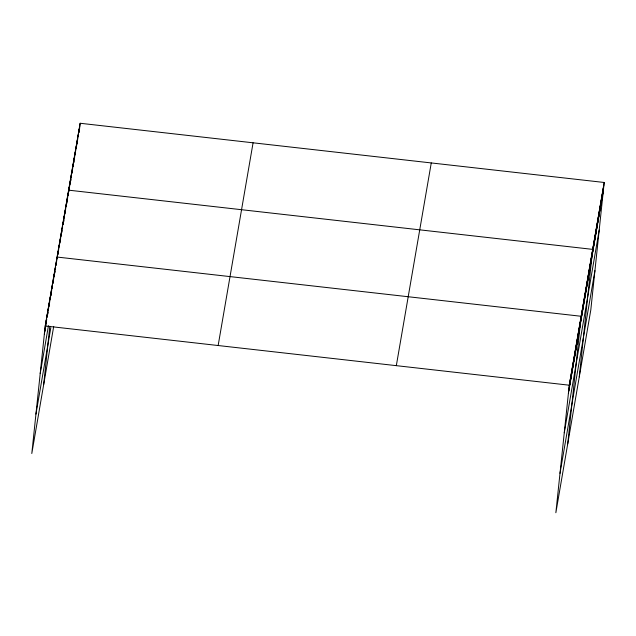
<?xml version="1.0" encoding="UTF-8"?>
<svg xmlns="http://www.w3.org/2000/svg" width="636" height="636" viewBox="0 0 636 636"><rect width="100%" height="100%" fill="white"/><g stroke="black" fill="none" stroke-linecap="round" stroke-linejoin="round"><path stroke-width="0.95" d="M604.2 182.476L569.268 385.201L555.856 512.735L590.796 310.018L604.2 182.476L80.144 123.265L45.204 325.982L31.8 453.524L53.702 326.427M44.838 331.3L45.697 323.112M45.331 328.43L46.197 320.242M45.927 324.646L46.118 322.826M46.309 321.005L46.69 317.372M46.515 320.862L46.706 319.049M46.897 317.229L47.183 314.494M47.104 317.086L47.676 311.624M47.597 314.208L48.177 308.754M47.811 314.073L48.002 312.252M48.193 310.432L48.67 305.884M48.4 310.288L49.163 303.006M48.988 306.504L49.656 300.136M49.584 302.728L50.157 297.266M50.172 298.944L50.649 294.396M50.379 298.801L50.57 296.98M50.761 295.16L51.142 291.519M50.967 295.017L51.158 293.196M51.349 291.375L51.635 288.649M51.564 291.24L52.136 285.779M52.152 287.456L52.629 282.909M52.263 288.219L52.454 286.399M52.74 283.672L53.122 280.031M52.947 283.529L53.138 281.708M53.329 279.888L53.615 277.161M53.543 279.753L54.116 274.291M54.036 276.875L54.609 271.421M54.624 273.098L55.101 268.543M54.831 272.955L55.022 271.135M55.213 269.314L55.594 265.673M55.427 269.171L55.618 267.351M55.809 265.53L56.095 262.803M56.016 265.387L56.588 259.933M43.677 384.597L49.807 326.276M56.604 261.611L57.081 257.055L581.145 316.275L567.741 443.809M57.105 258.701L57.582 254.154M57.319 258.518L57.51 256.698M57.701 254.877L58.083 251.244M57.916 254.702L58.584 248.334M58.512 250.886L59.084 245.424M59.108 247.062L59.585 242.515M59.704 243.246L60.094 239.605M59.919 243.063L60.595 236.695M60.42 240.162L61.096 233.786M61.024 236.338L61.597 230.884M61.62 232.522L62.097 227.974M61.835 232.339L62.026 230.526M62.217 228.706L62.598 225.065M62.431 228.523L62.622 226.702M62.813 224.882L63.099 222.155M63.028 224.707L63.6 219.245M63.528 221.797L64.101 216.335M63.743 221.614L63.934 219.802M64.125 217.981L64.602 213.426M64.339 217.798L64.53 215.978M64.721 214.157L65.103 210.524M64.936 213.982L65.603 207.614M65.532 210.166L66.104 204.705M66.128 206.342L66.605 201.795M66.629 203.433L67.106 198.885M66.844 203.258L67.607 195.975M67.44 199.442L68.108 193.066M68.036 195.618L68.609 190.164L592.673 249.376L579.269 376.917M68.632 191.802L69.109 187.254M68.847 191.619L69.038 189.806M69.229 187.986L69.618 184.345M69.443 187.803L70.119 181.435M69.944 184.893L70.62 178.525M70.54 181.077L71.121 175.616M70.755 180.894L70.954 179.074M71.145 177.261L71.622 172.706M71.359 177.078L71.55 175.258M71.741 173.437L72.122 169.796M71.955 173.262L72.146 171.442M72.337 169.621L72.623 166.894M72.552 169.438L73.124 163.985M73.053 166.537L73.625 161.075M73.267 166.354L73.458 164.533M73.649 162.713L74.126 158.165M73.863 162.538L74.054 160.717M74.245 158.897L74.627 155.256M74.46 158.714L75.127 152.346M75.056 154.898L75.628 149.436M75.652 151.082L76.129 146.534M76.153 148.172L76.63 143.625M76.368 147.989L77.131 140.715M76.964 144.173L77.632 137.805M77.56 140.357L78.133 134.896M78.156 136.541L78.633 131.986M78.371 136.358L78.562 134.538M78.753 132.717L79.134 129.076M78.967 132.542L79.643 126.174M79.468 129.633L80.144 123.265M568.902 390.52L569.761 382.331M569.395 387.642L570.254 379.454M569.888 384.772L570.746 376.584M570.381 381.902L571.247 373.714M570.882 379.032L571.74 370.844M571.374 376.154L572.233 367.966M571.867 373.284L572.726 365.096M572.36 370.414L573.227 362.226M572.861 367.544L573.72 359.356M573.354 364.666L574.213 356.478M573.847 361.797L574.706 353.608M574.34 358.927L575.206 350.738M574.841 356.057L575.699 347.868M575.334 353.179L576.192 344.99M575.826 350.309L576.685 342.12M576.319 347.439L577.186 339.25M576.82 344.569L577.679 336.38M577.313 341.699L578.172 333.502M577.806 338.821L578.665 330.633M578.299 335.951L579.165 327.763M578.8 333.081L579.658 324.893M579.293 330.211L580.151 322.015M579.786 327.333L580.644 319.145M580.779 321.554L581.646 313.365M581.288 318.644L582.147 310.455M581.789 315.734L582.648 307.546M582.29 312.833L583.148 304.644M582.791 309.923L583.649 301.734M583.292 307.013L584.15 298.825M583.792 304.103L584.651 295.915M584.293 301.194L585.152 293.005M584.794 298.284L585.653 290.096M585.295 295.374L586.154 287.186M585.796 292.473L586.654 284.284M586.297 289.563L587.155 281.374M586.797 286.653L587.656 278.465M587.298 283.743L588.157 275.555M587.799 280.834L588.658 272.645M588.3 277.924L589.159 269.736M588.801 275.014L589.667 266.826M589.302 272.105L590.168 263.916M589.803 269.203L590.669 261.014M590.303 266.293L591.17 258.105M590.804 263.384L591.671 255.195M591.313 260.474L592.172 252.285M592.315 254.654L593.173 246.466M592.816 251.745L593.674 243.556M593.316 248.843L594.175 240.654M593.817 245.933L594.676 237.745M594.318 243.024L595.177 234.835M594.819 240.114L595.678 231.925M595.32 237.204L596.178 229.016M595.821 234.294L596.679 226.106M596.322 231.385L597.18 223.196M596.822 228.483L597.681 220.295M597.323 225.573L598.182 217.385M597.824 222.664L598.683 214.475M598.325 219.754L599.184 211.565M598.826 216.844L599.692 208.656M599.327 213.935L600.193 205.746M599.827 211.025L600.694 202.836M600.328 208.115L601.195 199.927M600.829 205.213L601.696 197.025M601.338 202.304L602.197 194.115M601.839 199.394L602.697 191.205M602.34 196.484L603.198 188.296M602.841 193.575L603.699 185.386M44.345 334.17L45.832 325.56M50.944 295.883L51.27 293.967M40.203 373.555L48.455 325.696M35.942 414.139L50.824 327.763M218.148 345.523L253.08 142.806M396.323 365.66L431.264 162.935M568.401 393.39L603.341 190.665M564.267 432.774L599.199 230.049M559.998 473.351L594.938 270.634M45.204 325.982L569.268 385.201"/></g></svg>
